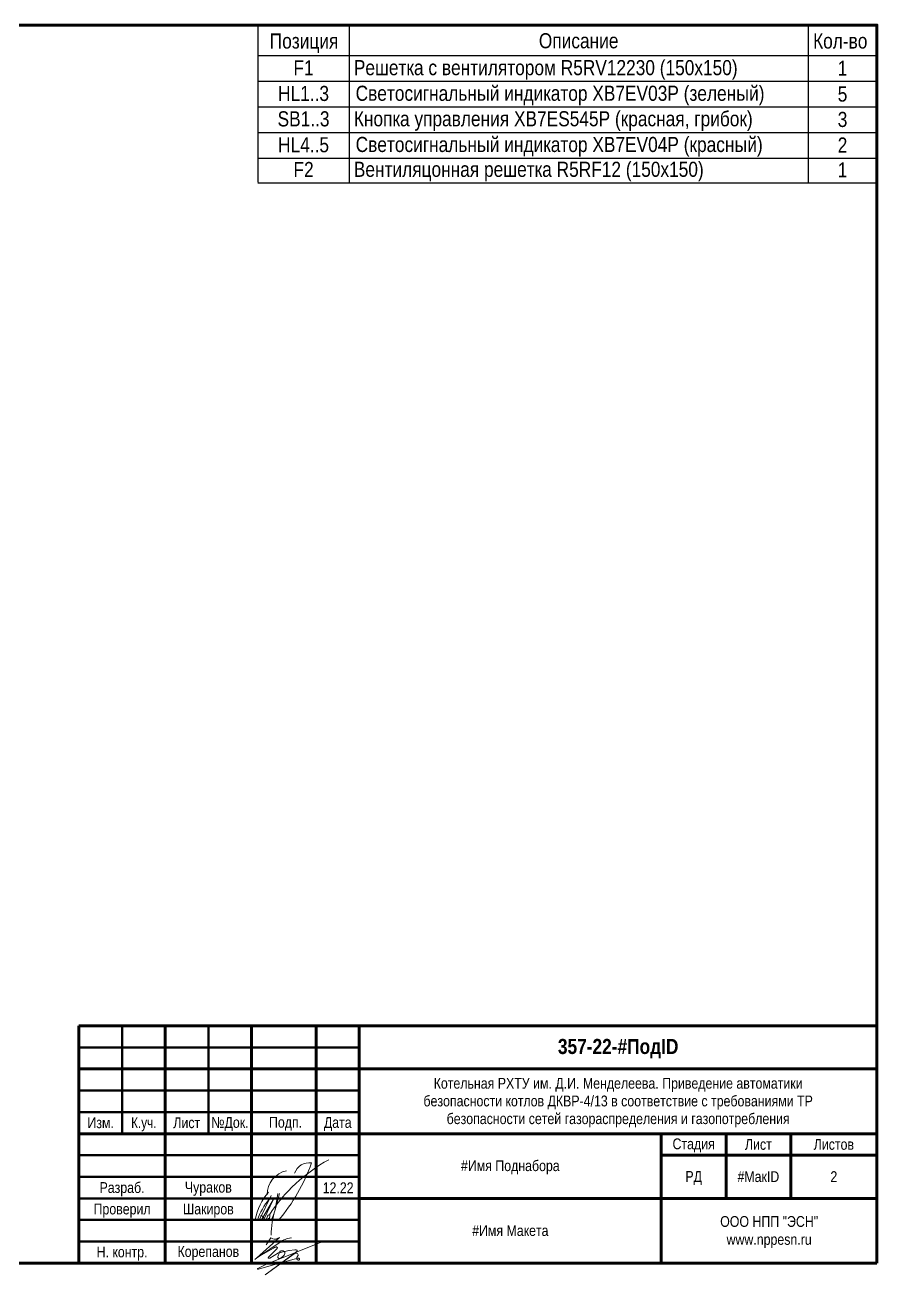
# Model space of a CAD drawing. Header units: millimetres. Extents: x -6000 to 26000, y -6000 to 26000.
# Drawn here: x 217.5 to 415, y -5059 to -4769.2 of the extents above; entities that cross this region are included whole.
import ezdxf

# ---------------------------------------------------------------- set-up
doc = ezdxf.new("R2010")
doc.units = ezdxf.units.MM
doc.header["$MEASUREMENT"] = 0
for name, color, linetype, lineweight in [('0_Ном._пера__1', 7, 'Continuous', 15), ('0_Ном._пера__241', 7, 'Continuous', 50), ('0_Ном._пера__246', 7, 'Continuous', 100), ('2D - Общий_Ном._пера__21', 7, 'Continuous', 30), ('Аннотация - Текст_Ном._пера__1', 7, 'Continuous', 15)]:
    doc.layers.add(name, color=color, linetype=linetype, lineweight=lineweight)
doc.layers.add('0_Ном._пера__9', color=7, linetype='Continuous', lineweight=15, true_color=0x3dad99)
doc.styles.add('СГЕНЕРИР_СТИЛЬ_1', font='')
doc.styles.add('СГЕНЕРИР_СТИЛЬ_4', font='')
doc.styles.get('СГЕНЕРИР_СТИЛЬ_1').set_extended_font_data('Arial Narrow')
doc.styles.get('СГЕНЕРИР_СТИЛЬ_4').set_extended_font_data('Arial Narrow', bold=True)

msp = doc.modelspace()

# ---------------------------------------------------------------- linework, layer by layer
at = {"layer": '0_Ном._пера__241', "color": 7, "linetype": 'Continuous', "lineweight": 50}
for p, q in [((240, -5001.22), (240, -5026.22)), ((260, -5001.22), (260, -5026.22)), ((230, -5006.22), (295, -5006.22)), ((230, -5016.22), (295, -5016.22)), ((295, -5021.22), (230, -5021.22)), ((295, -5031.22), (230, -5031.22)), ((295, -5036.22), (230, -5036.22)), ((295, -5041.22), (230, -5041.22)), ((295, -5046.22), (230, -5046.22)), ((295, -5051.22), (230, -5051.22))]:
    msp.add_line(p, q, dxfattribs=at)
at = {"layer": '0_Ном._пера__246', "color": 7, "linetype": 'Continuous', "lineweight": 100}
for p, q in [((415, -5001.22), (230, -5001.22)), ((230, -5001.22), (230, -5056.22)), ((250, -5001.22), (250, -5056.22)), ((270, -5001.22), (270, -5056.22)), ((285, -5001.22), (285, -5056.22)), ((295, -5001.22), (295, -5056.22)), ((415, -5011.22), (230, -5011.22)), ((415, -5026.22), (230, -5026.22)), ((365, -5056.22), (365, -5026.22)), ((380, -5026.22), (380, -5041.22)), ((395, -5026.22), (395, -5041.22)), ((415, -5031.22), (365, -5031.22)), ((415, -5041.22), (295, -5041.22))]:
    msp.add_line(p, q, dxfattribs=at)
at = {"layer": '0_Ном._пера__246', "color": 7, "linetype": 'Continuous', "lineweight": 100, "flags": 128}
msp.add_lwpolyline([(415, -5056.22), (415, -4769.22), (20, -4769.22), (20, -5056.22)], close=True, dxfattribs=at)
at = {"layer": '0_Ном._пера__9', "color": 135, "linetype": 'Continuous', "lineweight": 15, "true_color": 0x3dad99}
for p, q in [((274.54, -5040.56), (271.86, -5046.11)), ((272.35, -5046.21), (275.1, -5041.42)), ((275.1, -5041.42), (272.84, -5046.11)), ((275.49, -5043.85), (276.47, -5040.09)), ((275.49, -5043.85), (276.07, -5040.12)), ((274.53, -5046.37), (275.27, -5044.62)), ((273.33, -5046.21), (273.51, -5045.89)), ((274.27, -5045.28), (274.13, -5046.32))]:
    msp.add_line(p, q, dxfattribs=at)
at = {"layer": '0_Ном._пера__9', "color": 135, "linetype": 'Continuous', "lineweight": 15, "true_color": 0x3dad99, "flags": 128}
for points in [[(273.37, -5051.98), (274.48, -5050.34, -0.414214), (274.51, -5050.34), (274.64, -5050.43, 0.267949), (275.98, -5050.53), (276.48, -5050.29, -0.775573), (276.51, -5050.32), (271.17, -5055.06), (270.81, -5055.41), (270.95, -5055.27, 0.030067), (271.39, -5054.9), (276.91, -5051.21, -0.091908), (278.11, -5050.62), (279.12, -5050.35, -0.933541), (279.19, -5050.48)], [(271.87, -5054.59), (275.11, -5052.74, -0.08719), (275.64, -5052.51), (275.75, -5052.48, -0.702393), (275.98, -5052.82), (273.94, -5054.85, 0.136086), (273.9, -5054.96, 0.443716), (274.02, -5055.09), (274.18, -5055.09, 0.161222), (274.25, -5055.07), (276.29, -5053.87, -0.026522), (276.38, -5053.81, -0.768791), (276.46, -5053.88), (276.23, -5054.32, 0.105043), (276.11, -5054.73, 0.43472), (276.54, -5055.19, 0.16132), (276.66, -5055.15), (277.28, -5054.69, 0.102211), (277.56, -5054.38), (277.58, -5054.34, -0.023478), (277.62, -5054.28, 0.197304), (277.75, -5053.72, 0.161257), (277.69, -5053.61, 0.094433), (277.46, -5053.46), (277.44, -5053.45, 0.083774), (277.2, -5053.39, 0.05387), (276.8, -5053.41, 0.985858), (276.69, -5053.73), (278.65, -5053.3, -0.027151), (278.73, -5053.28), (280.02, -5053.14, -0.046388), (280.15, -5053.14), (280.38, -5053.15, -0.65616), (280.5, -5053.51), (273.14, -5058.98), (279.32, -5054.48), (280.16, -5053.93), (280.27, -5053.91, -0.038414), (280.38, -5053.9), (280.48, -5053.9), (280.5, -5053.91, -0.402341), (280.8, -5054.51, 0.020676), (280.78, -5054.57), (280.55, -5054.95, 0.467701), (280.83, -5055.56, 0.131652), (281.07, -5055.47, 0.726247), (280.97, -5055.1), (280.88, -5055.09, 0.115506), (280.74, -5055.1), (274.6, -5056.81), (271.6, -5057.64), (271.48, -5057.63, -0.747293), (271.44, -5057.48), (273.5, -5056.5), (286.93, -5051.03)]]:
    msp.add_lwpolyline(points, format="xyb", dxfattribs=at)
at = {"layer": '0_Ном._пера__9', "color": 135, "linetype": 'Continuous', "lineweight": 15, "true_color": 0x3dad99}
for centre, radius, start, end in [((306.41, -5066.05), 38.51, 118.6981, 146.8966), ((243.78, -5018.71), 42.61, 319.6537, 340.3805), ((283.34, -5036.49), 3.52, 80.6082, 161.7985), ((279.27, -5040.36), 5.66, 101.6434, 180.3746), ((283.79, -5048.45), 13.12, 138.6736, 169.7126), ((286.05, -5051.46), 15.59, 139.9163, 160.3208), ((296.11, -5050.09), 21.55, 163.167, 179.0964), ((272.19, -5045.91), 0.668, 353.3227, 96.6773), ((273.35, -5045.61), 0.661, 268.7016, 341.1724)]:
    msp.add_arc(centre, radius, start, end, dxfattribs=at)
msp.add_ellipse((273.9, -5045.68), major_axis=(0.248, 0.662), ratio=0.421875, dxfattribs=at)
at = {"layer": '2D - Общий_Ном._пера__21', "color": 7, "linetype": 'Continuous', "lineweight": 30}
for p, q in [((271.49, -4769.22), (271.49, -4805.65)), ((271.49, -4769.22), (415, -4769.22)), ((292.66, -4769.22), (292.66, -4805.65)), ((399.02, -4769.22), (399.02, -4805.74)), ((415, -4769.22), (415, -4805.74)), ((271.49, -4776.32), (415, -4776.32)), ((271.49, -4782.25), (415, -4782.25)), ((271.49, -4788.19), (415, -4788.19)), ((271.49, -4794.12), (415, -4794.12)), ((271.49, -4800.06), (415, -4800.06)), ((271.49, -4805.82), (415, -4805.82))]:
    msp.add_line(p, q, dxfattribs=at)

# ---------------------------------------------------------------- texts
at = {"layer": '0_Ном._пера__1', "color": 7, "linetype": 'Continuous', "lineweight": 15, "attachment_point": 5}
for s, insert, char_height, style in [('\\A1;{\\pqc;\\fArial Narrow|b1|i0|c204|p34;357-22\\fArial Narrow|b1|i0|c204|p34;-\\fArial Narrow|b1|i0|c204|p34;#ПодID}', (355, -5006.51), 3.5, 'СГЕНЕРИР_СТИЛЬ_4'), ('\\A1;{\\pqc;\\fArial Narrow|b0|i0|c204|p34;Изм.}', (235.04, -5023.7), 2.5, 'СГЕНЕРИР_СТИЛЬ_1'), ('\\A1;{\\W0.950000x;\\pqc;\\fArial Narrow|b0|i0|c204|p34;К.уч.}', (245.04, -5024.05), 2.5, 'СГЕНЕРИР_СТИЛЬ_1'), ('\\A1;{\\pqc;\\fArial Narrow|b0|i0|c204|p34;Лист}', (255, -5023.7), 2.5, 'СГЕНЕРИР_СТИЛЬ_1'), ('\\A1;{\\pqc;\\fArial Narrow|b0|i0|c204|p34;№Док.}', (265, -5023.98), 2.5, 'СГЕНЕРИР_СТИЛЬ_1'), ('\\A1;{\\pqc;\\fArial Narrow|b0|i0|c204|p34; Подп.}', (277.5, -5023.94), 2.5, 'СГЕНЕРИР_СТИЛЬ_1'), ('\\A1;{\\pqc;\\fArial Narrow|b0|i0|c204|p34;Дата}', (290, -5023.98), 2.5, 'СГЕНЕРИР_СТИЛЬ_1'), ('\\A1;{\\pqc;\\fArial Narrow|b0|i0|c204|p34;Стадия}', (372.5, -5028.94), 2.5, 'СГЕНЕРИР_СТИЛЬ_1'), ('\\A1;{\\pqc;\\fArial Narrow|b0|i0|c204|p34;Лист}', (387.5, -5028.72), 2.5, 'СГЕНЕРИР_СТИЛЬ_1'), ('\\A1;{\\pqc;\\fArial Narrow|b0|i0|c204|p34;Листов}', (405, -5028.72), 2.5, 'СГЕНЕРИР_СТИЛЬ_1'), ('\\A1;{\\pqc;\\fArial Narrow|b0|i0|c204|p34;#Имя Поднабора}', (330, -5034.02), 2.5, 'СГЕНЕРИР_СТИЛЬ_1'), ('\\A1;{\\pqc;\\fArial Narrow|b0|i0|c204|p34;РД}', (372.5, -5036.5), 2.5, 'СГЕНЕРИР_СТИЛЬ_1'), ('\\A1;{\\pqc;\\fArial Narrow|b0|i0|c204|p34;#МакID}', (387.5, -5036.2), 2.5, 'СГЕНЕРИР_СТИЛЬ_1'), ('\\A1;{\\pqc;\\fArial Narrow|b0|i0|c204|p34;#Имя Макета}', (330, -5048.7), 2.5, 'СГЕНЕРИР_СТИЛЬ_1')]:
    msp.add_mtext(s, dxfattribs=dict(at, insert=insert, char_height=char_height, style=style))
at = {"layer": '0_Ном._пера__1', "color": 7, "linetype": 'Continuous', "lineweight": 15, "insert": (355, -5019.02), "char_height": 2.5, "width": 102.1134, "attachment_point": 5, "line_spacing_factor": 0.984993, "style": 'СГЕНЕРИР_СТИЛЬ_1'}
msp.add_mtext('\\A1;{\\pqc;\\fArial Narrow|b0|i0|c204|p34;Котельная РХТУ им. Д.И. Менделеева. Приведение автоматики безопасности котлов ДКВР-4/13 в соответствие с требованиями ТР безопасности сетей газораспределения и газопотребления}', dxfattribs=at)
at = {"layer": '0_Ном._пера__1', "color": 7, "linetype": 'Continuous', "lineweight": 15, "insert": (390, -5049.03), "char_height": 2.5, "attachment_point": 5, "line_spacing_factor": 0.996855, "style": 'СГЕНЕРИР_СТИЛЬ_1'}
msp.add_mtext('\\A1;{\\pqc;\\fArial Narrow|b0|i0|c204|p34;ООО НПП "ЭСН"\\P\\pqc;\\fArial Narrow|b0|i0|c204|p34;www.nppesn.ru}', dxfattribs=at)
at = {"layer": 'Аннотация - Текст_Ном._пера__1', "color": 7, "linetype": 'Continuous', "lineweight": 15, "style": 'СГЕНЕРИР_СТИЛЬ_1'}
for s, insert, char_height, attachment_point in [('\\A1;{\\pqc;\\fArial Narrow|b0|i0|c204|p34;Позиция}', (282.18, -4771.18), 3.5, 2), ('\\A1;{\\pqc;\\fArial Narrow|b0|i0|c204|p34;Описание}', (345.84, -4771.12), 3.5, 2), ('\\A1;{\\pqc;\\fArial Narrow|b0|i0|c204|p34;Кол\\fArial Narrow|b0|i0|c204|p34;-во}', (406.48, -4771.17), 3.5, 2), ('\\A1;{\\pqc;\\fArial Narrow|b0|i0|c204|p34;F1}', (282.07, -4777.4), 3.5, 2), ('\\A1;{\\pql;\\fArial Narrow|b0|i0|c204|p34;Решетка с вентилятором R5RV12230 (150х150)}', (293.73, -4777.35), 3.5, 1), ('\\A1;{\\pqc;\\fArial Narrow|b0|i0|c204|p34;1}', (407.01, -4777.48), 3.5, 2), ('\\A1;{\\pqc;\\fArial Narrow|b0|i0|c204|p34;HL1\\fArial Narrow|b0|i0|c204|p34;..3}', (282.07, -4783.33), 3.5, 2), ('\\A1;{\\pqc;\\fArial Narrow|b0|i0|c204|p34;Светосигнальный индикатор XB7EV03P (зеленый)}', (341.53, -4783.29), 3.5, 2), ('\\A1;{\\pqc;\\fArial Narrow|b0|i0|c204|p34;5}', (407.01, -4783.47), 3.5, 2), ('\\A1;{\\pqc;\\fArial Narrow|b0|i0|c204|p34;SB1..\\fArial Narrow|b0|i0|c204|p34;3}', (282.07, -4789.22), 3.5, 2), ('\\A1;{\\pql;\\fArial Narrow|b0|i0|c204|p34;Кнопка управления XB7ES545P (красная, грибок)}', (293.73, -4789.2), 3.5, 1), ('\\A1;{\\pqc;\\fArial Narrow|b0|i0|c204|p34;3}', (407.01, -4789.36), 3.5, 2), ('\\A1;{\\pqc;\\fArial Narrow|b0|i0|c204|p34;HL\\fArial Narrow|b0|i0|c204|p34;4..5}', (282.07, -4795.22), 3.5, 2), ('\\A1;{\\pqc;\\fArial Narrow|b0|i0|c204|p34;Светосигнальный индикатор XB7EV04P (красный)}', (341.33, -4795.16), 3.5, 2), ('\\A1;{\\pqc;\\fArial Narrow|b0|i0|c204|p34;2}', (407.01, -4795.29), 3.5, 2), ('\\A1;{\\pqc;\\fArial Narrow|b0|i0|c204|p34;F\\fArial Narrow|b0|i0|c204|p34;2}', (282.07, -4800.97), 3.5, 2), ('\\A1;{\\pql;\\fArial Narrow|b0|i0|c204|p34;Вентиляцонная р\\fArial Narrow|b0|i0|c204|p34;ешетка R5RF12\\fArial Narrow|b0|i0|c204|p34; \\fArial Narrow|b0|i0|c204|p34;(150х150)}', (293.73, -4800.92), 3.5, 1), ('\\A1;{\\pqc;\\fArial Narrow|b0|i0|c204|p34;1}', (407.01, -4801.05), 3.5, 2), ('\\A1;{\\pqc;\\fArial Narrow|b0|i0|c204|p34;2}', (405, -5034.93), 2.5, 2), ('\\A1;{\\pqc;\\fArial Narrow|b0|i0|c204|p34;Разраб.}', (240, -5037.46), 2.5, 2), ('\\A1;{\\pqc;\\fArial Narrow|b0|i0|c204|p34;Чураков}', (260, -5037.38), 2.5, 2), ('\\A1;{\\pqc;\\fArial Narrow|b0|i0|c204|p34;12.22}', (290.08, -5037.52), 2.5, 2), ('\\A1;{\\pqc;\\fArial Narrow|b0|i0|c204|p34;Проверил}', (240, -5042.43), 2.5, 2), ('\\A1;{\\pqc;\\fArial Narrow|b0|i0|c204|p34;Шакиров}', (260, -5042.43), 2.5, 2), ('\\A1;{\\pqc;\\fArial Narrow|b0|i0|c204|p34;Н. контр.}', (240, -5052.38), 2.5, 2), ('\\A1;{\\pqc;\\fArial Narrow|b0|i0|c204|p34;Корепанов}', (260, -5052.29), 2.5, 2)]:
    msp.add_mtext(s, dxfattribs=dict(at, insert=insert, char_height=char_height, attachment_point=attachment_point))

doc.saveas('drawing.dxf')
